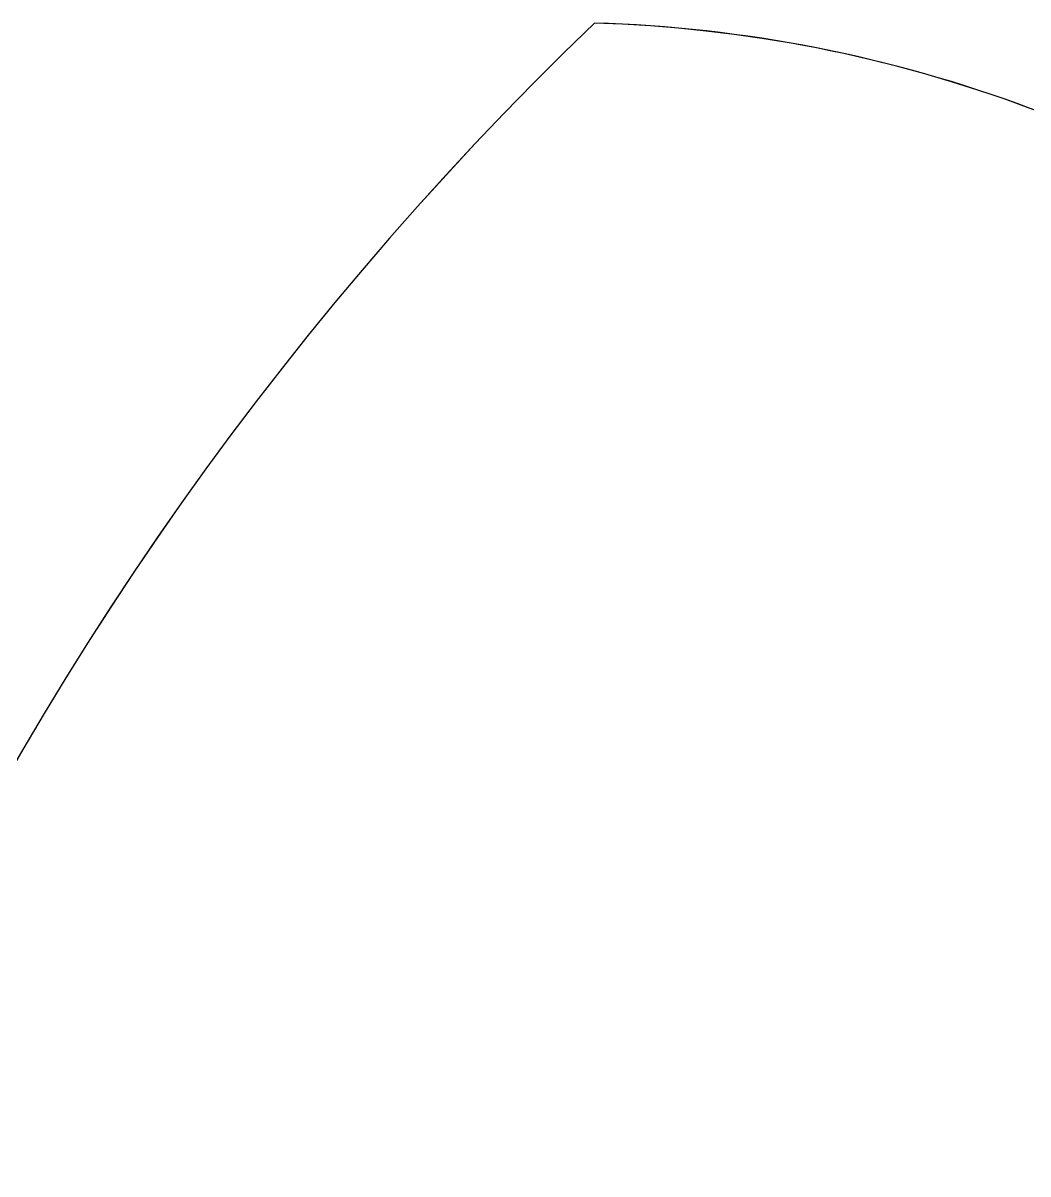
# Model space of a CAD drawing. Header units: millimetres. Extents: x -187744 to 2148, y -49419 to 6550.
# Drawn here: x -11830.4 to -11735.5, y -9355.2 to -9246.6 of the extents above; entities that cross this region are included whole.
import ezdxf

# ---------------------------------------------------------------- set-up
doc = ezdxf.new("R2010")
doc.units = ezdxf.units.MM
doc.header["$LTSCALE"] = 1000
doc.header["$MEASUREMENT"] = 0
doc.set_wipeout_variables(frame=1)
doc.linetypes.add('DASH', pattern=[0.35, 0.25, -0.1])
doc.layers.add('BS-FURN', color=250, linetype='DASH')
doc.layers.add('FF-FURN', color=51, linetype='Continuous')

# ---------------------------------------------------------------- blocks, each defined once
blk = doc.blocks.new('A$C401E2C42')
at = {"color": 59, "linetype": 'Continuous', "ltscale": 3000}
blk.add_wipeout([(-276.388, 281.923), (-254.712, 281.283), (-211.469, 274.788), (-175.785, 263.856), (-141.508, 247.946), (-99.936, 219.78), (-63.276, 183.38), (-22.79, 117.825), (-6.26, 66.959), (-0.207, 21.619), (-0.124, -0.122), (-24.43, -19.671), (-44.786, -30.952), (-65.609, -38.858), (-77.911, -61.147), (-93.725, -79.942), (-107.821, -91.898), (-128.828, -104.377), (-152.295, -112.769), (-169.293, -110.542), (-189.488, -105.523), (-213.178, -96.007), (-254.918, -66.784), (-272.68, -46.841), (-283.797, -30.166), (-291.934, -14.347), (-295.27, -6.371), (-322.019, 0.898), (-355.933, 17.43), (-379.46, 35.199), (-391.59, 47.214), (-409.556, 70.533), (-423.042, 95.854), (-418.168, 116.242), (-408.053, 140.557), (-398.245, 156.672), (-380.534, 177.579), (-362.005, 193.001), (-331.632, 209.442), (-306.832, 216.899), (-301.933, 239.477), (-295.445, 255.103), (-286.718, 269.492)], dxfattribs=at).dxf.layer = 'FF-FURN'
at = {"layer": 'FF-FURN', "linetype": 'Continuous', "ltscale": 3000}
blk.add_lwpolyline([(-306.832, 216.899, -0.165541), (-276.388, 281.923, -0.425989), (0, 0, -0.121523), (-65.609, -38.858, 7.115464)], format="xyb", dxfattribs=at)
blk = doc.blocks.new('A$C5A535B59')
at = {"ltscale": 0.5}
blk.add_wipeout([(-3115.95, 5614.52), (-3133.27, 5596.52), (-3163.6, 5556.3), (-3184.14, 5518.53), (-3199.51, 5477.8), (-3210.99, 5421.1), (-3211.79, 5361.59), (-3192.23, 5275.02), (-3164.8, 5219.84), (-3133.22, 5177.66), (-3115.75, 5159.71), (-3079.99, 5163.23), (-3054.15, 5170.37), (-3030.64, 5180.66), (-3002.55, 5172.24), (-2974.38, 5169.53), (-2953.14, 5171.07), (-2925.8, 5177.74), (-2899.73, 5189.77), (-2887.54, 5205.31), (-2874.98, 5225.72), (-2863.16, 5252.65), (-2852.39, 5310.36), (-2853.87, 5341.09), (-2858.17, 5363.77), (-2864.23, 5383.34), (-2867.92, 5392.6), (-2851.78, 5420.15), (-2837.21, 5461.1), (-2832.19, 5494.69), (-2831.9, 5514.36), (-2835.93, 5548.03), (-2845.25, 5579.73), (-2865.7, 5592.57), (-2893.64, 5604.42), (-2914.7, 5609.77), (-2946.13, 5612.68), (-2973.81, 5610.42), (-3012.06, 5599.45), (-3038.47, 5585.59), (-3060.71, 5600.21), (-3078.65, 5607.83), (-3097.43, 5612.63)], dxfattribs=at).dxf.layer = 'BS-FURN'
at = {"layer": 'BS-FURN', "ltscale": 0.5, "elevation": 0}
blk.add_lwpolyline([(-3038.47, 5585.59, 0.165541), (-3115.95, 5614.52, 0.425989), (-3115.95, 5159.71, 0.121523), (-3030.64, 5180.66, -7.115464)], format="xyb", dxfattribs=at)

msp = doc.modelspace()

# ---------------------------------------------------------------- block references
at = {"layer": 'BS-FURN'}
msp.add_blockref('A$C5A535B59', (-8660.51, -14861.11), dxfattribs=at)

# ---------------------------------------------------------------- next in the draw order: block references
at = {"layer": 'FF-FURN', "extrusion": (-1.31272e-23, 6.67052e-16, -1), "xscale": 1.152, "yscale": 1.152, "zscale": -1.152000000000001, "rotation": 315.5680260153391}
msp.add_blockref('A$C401E2C42', (11776.46, -9701.4), dxfattribs=at)

doc.saveas('drawing.dxf')
